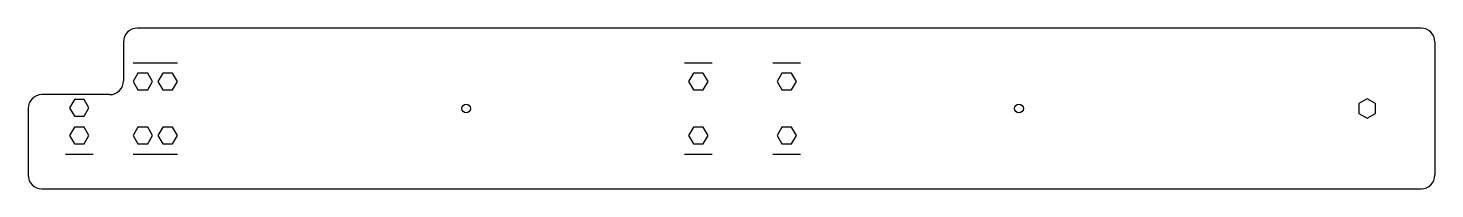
# Model space of a CAD drawing. Header units: millimetres. Extents: x 0 to 509, y 0 to 58.
import ezdxf

# ---------------------------------------------------------------- set-up
doc = ezdxf.new("R2010")
doc.units = ezdxf.units.MM

msp = doc.modelspace()

# ---------------------------------------------------------------- linework, layer by layer
at = {"color": 7, "linetype": 'Continuous', "lineweight": 25}
for p, q in [((504, 58), (39.5, 58)), ((34.5, 53), (34.5, 39)), ((509, 53), (509, 5)), ((39.74, 41.8), (37.98, 38.75)), ((43.26, 41.8), (39.74, 41.8)), ((45.02, 38.75), (43.26, 41.8)), ((48.74, 41.8), (46.98, 38.75)), ((52.26, 41.8), (48.74, 41.8)), ((54.02, 38.75), (52.26, 41.8)), ((240.74, 41.8), (238.98, 38.75)), ((244.26, 41.8), (240.74, 41.8)), ((246.02, 38.75), (244.26, 41.8)), ((272.74, 41.8), (270.98, 38.75)), ((276.26, 41.8), (272.74, 41.8)), ((278.02, 38.75), (276.26, 41.8)), ((37.98, 38.75), (39.74, 35.7)), ((39.74, 35.7), (43.26, 35.7)), ((43.26, 35.7), (45.02, 38.75)), ((46.98, 38.75), (48.74, 35.7)), ((48.74, 35.7), (52.26, 35.7)), ((52.26, 35.7), (54.02, 38.75)), ((238.98, 38.75), (240.74, 35.7)), ((240.74, 35.7), (244.26, 35.7)), ((244.26, 35.7), (246.02, 38.75)), ((270.98, 38.75), (272.74, 35.7)), ((272.74, 35.7), (276.26, 35.7)), ((276.26, 35.7), (278.02, 38.75)), ((29.5, 34), (5, 34)), ((16.74, 32.3), (14.98, 29.25)), ((20.26, 32.3), (16.74, 32.3)), ((22.02, 29.25), (20.26, 32.3)), ((484.5, 32.52), (481.45, 30.76)), ((481.45, 30.76), (481.45, 27.24)), ((487.55, 30.76), (484.5, 32.52)), ((487.55, 27.24), (487.55, 30.76)), ((0, 29), (0, 5)), ((14.98, 29.25), (16.74, 26.2)), ((16.74, 26.2), (20.26, 26.2)), ((20.26, 26.2), (22.02, 29.25)), ((481.45, 27.24), (484.5, 25.48)), ((484.5, 25.48), (487.55, 27.24)), ((16.74, 22.3), (14.98, 19.25)), ((20.26, 22.3), (16.74, 22.3)), ((22.02, 19.25), (20.26, 22.3)), ((39.74, 22.3), (37.98, 19.25)), ((43.26, 22.3), (39.74, 22.3)), ((45.02, 19.25), (43.26, 22.3)), ((48.74, 22.3), (46.98, 19.25)), ((52.26, 22.3), (48.74, 22.3)), ((54.02, 19.25), (52.26, 22.3)), ((240.74, 22.3), (238.98, 19.25)), ((244.26, 22.3), (240.74, 22.3)), ((246.02, 19.25), (244.26, 22.3)), ((272.74, 22.3), (270.98, 19.25)), ((276.26, 22.3), (272.74, 22.3)), ((278.02, 19.25), (276.26, 22.3)), ((14.98, 19.25), (16.74, 16.2)), ((16.74, 16.2), (20.26, 16.2)), ((20.26, 16.2), (22.02, 19.25)), ((37.98, 19.25), (39.74, 16.2)), ((39.74, 16.2), (43.26, 16.2)), ((43.26, 16.2), (45.02, 19.25)), ((46.98, 19.25), (48.74, 16.2)), ((48.74, 16.2), (52.26, 16.2)), ((52.26, 16.2), (54.02, 19.25)), ((238.98, 19.25), (240.74, 16.2)), ((240.74, 16.2), (244.26, 16.2)), ((244.26, 16.2), (246.02, 19.25)), ((270.98, 19.25), (272.74, 16.2)), ((272.74, 16.2), (276.26, 16.2)), ((276.26, 16.2), (278.02, 19.25)), ((5, 0), (504, 0))]:
    msp.add_line(p, q, dxfattribs=at)
at = {"color": 6}
for p, q in [((37.98, 45.5), (54.02, 45.5)), ((237.5, 45.5), (247.5, 45.5)), ((269.5, 45.5), (279.5, 45.5)), ((13.5, 12.5), (23.5, 12.5)), ((37.98, 12.5), (54.02, 12.5)), ((237.5, 12.5), (247.5, 12.5)), ((269.5, 12.5), (279.5, 12.5))]:
    msp.add_line(p, q, dxfattribs=at)
at = {"color": 7, "linetype": 'Continuous', "lineweight": 25}
for centre in [(158.5, 29), (358.5, 29)]:
    msp.add_circle(centre, 1.6, dxfattribs=at)
for centre, start, end in [((39.5, 53), 90, 180), ((504, 53), 0, 90), ((29.5, 39), 270, 0), ((5, 29), 90, 180), ((5, 5), 180, 270), ((504, 5), 270, 0)]:
    msp.add_arc(centre, 5, start, end, dxfattribs=at)

doc.saveas('drawing.dxf')
